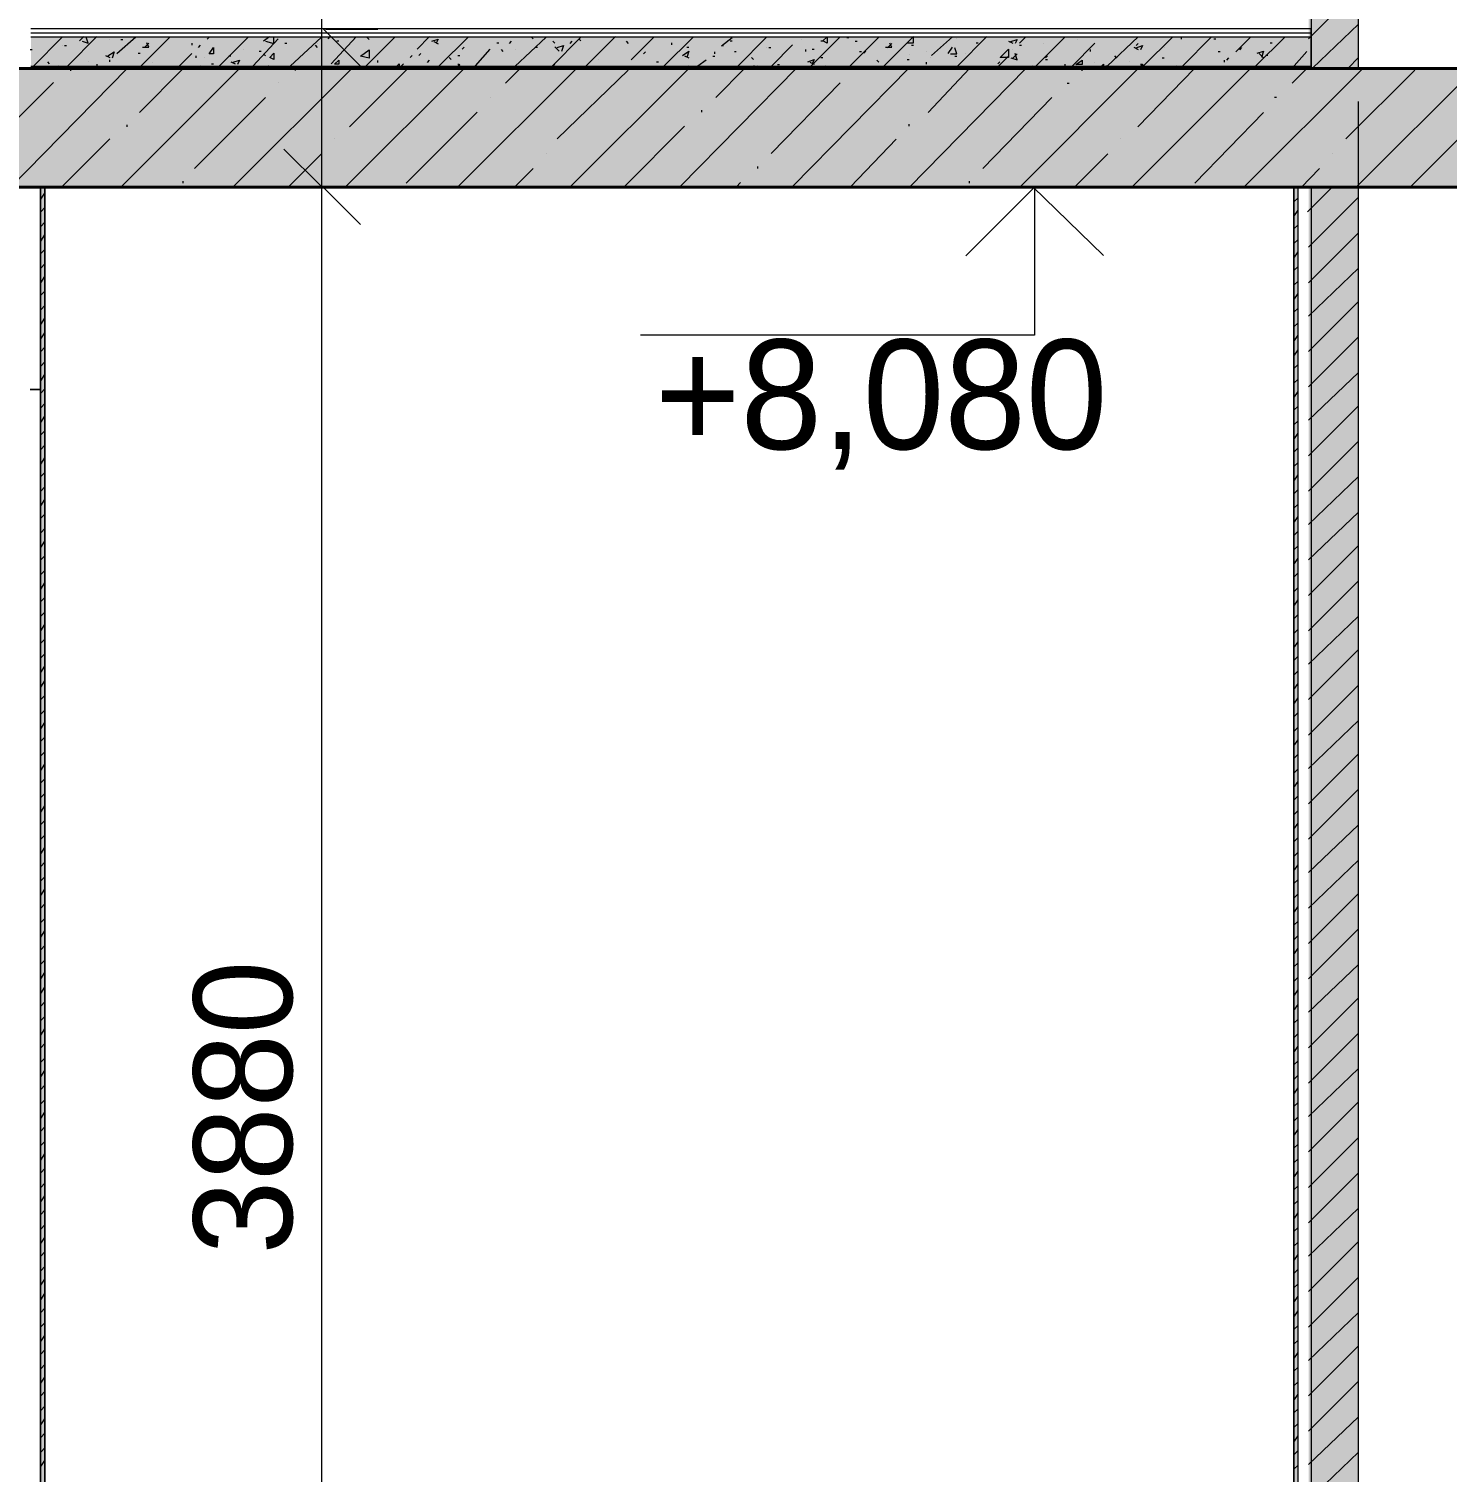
# Model space of a CAD drawing. Header units: millimetres. Extents: x -136833 to 49383, y -8033 to 344618.
# Drawn here: x -40797 to -37917, y 54124 to 57055 of the extents above; entities that cross this region are included whole.
import ezdxf

# ---------------------------------------------------------------- set-up
doc = ezdxf.new("R2010")
doc.units = ezdxf.units.MM
doc.layers.add('PDF _Геометрия', color=7, linetype='Continuous', true_color=0x1d1d1d)
doc.layers.add('PDF _Сплошная заливка', color=7, linetype='Continuous', true_color=0xffffff)
doc.layers.add('PDF _Текст', color=7, linetype='Continuous')

msp = doc.modelspace()

# ---------------------------------------------------------------- hatches: boundary and pattern name
at = {"layer": 'PDF _Сплошная заливка', "transparency": 33554559}
h = msp.add_hatch(color=256, dxfattribs=at)
h.paths.add_polyline_path([(-93497.20220924454, 56734.72517748085), (-93497.20220924454, 56975.80451280899), (-103546.2286097334, 56975.80451280899), (-103546.2286097334, 56734.72517748085)])
h.paths.add_polyline_path([(-9652.78780386399, 56734.72517748085), (-9652.78780386399, 56975.80451280899), (-22999.65702283529, 56975.80451280899), (-22999.65702283529, 56734.72517748085)])
h.paths.add_polyline_path([(-23351.00181990939, 56734.72517748085), (-23351.00181990939, 56975.80451280899), (-26352.24833949412, 56975.80451280899), (-26352.24833949412, 56734.72517748085)])
h.paths.add_polyline_path([(-26398.81210778105, 56734.72517748085), (-26398.81210778105, 56975.80451280899), (-44097.27712665802, 56975.80451280899), (-44097.27712665802, 56734.72517748085)])
h.paths.add_polyline_path([(-45350.26580056082, 56734.72517748085), (-45350.26580056082, 56975.80451280899), (-50899.8203663938, 56975.80451280899), (-50899.8203663938, 56734.72517748085)])

# ---------------------------------------------------------------- linework, layer by layer
at = {"layer": 'PDF _Геометрия', "color": 7, "lineweight": 9}
for points in [[(-40202.82272599731, 61293.74813875536), (-40202.82272599731, 60933.93901848785), (-40202.82272599731, 57056.43696402227), (-40202.82272599731, 56734.74370168302), (-40202.82272599731, 52857.24164721744), (-40202.82272599731, 52535.49126965579), (-40325.4977790884, 52535.49126965579)], [(-38193.56791830498, 60932.80058282144), (-38193.56791830498, 56974.61943524176), (-40792.75856979263, 56974.61943524176)], [(-38198.58485882911, 56975.59811854003), (-38097.05349522806, 56975.59811854003), (-38097.05349522806, 60933.59891645298), (-38198.58485882911, 60933.59891645298)], [(-40202.82272599731, 57479.75254000889), (-40202.82272599731, 57039.49085471511), (-40202.82272599731, 56895.59032999974)], [(-38193.56791830498, 56974.61943524176), (-38193.56791830498, 56978.8162005533), (-38193.56791830498, 57038.09752598448), (-38193.56791830498, 57046.54941156337), (-38193.56791830498, 57055.00272526775), (-40792.75856979263, 57055.00272526775)], [(-38193.56791830498, 57046.54941156337), (-40792.75856979263, 57046.54941156337)], [(-38193.56791830498, 57038.09752598448), (-40792.75856979263, 57038.09752598448)], [(-40194.4472872585, 57054.72691833223), (-40088.76022599731, 57054.72691833223)], [(-38421.69291830498, 57054.92260200164), (-38751.98879356525, 57054.92260200164)], [(-38325.17849522807, 57055.1315090594), (-38422.39048597612, 57055.1315090594)], [(-38097.05349522806, 57009.49983438889), (-38097.05349522806, 57060.26409536577)], [(-38193.56791830498, 56978.8162005533), (-40792.75856979263, 56978.8162005533)], [(-38097.05349522806, 56408.37753735107), (-38097.05349522806, 56907.91149196676)], [(-38193.56791830498, 56733.29451778366), (-38193.56791830498, 52775.05644337363), (-40792.75856979263, 52775.05644337363)], [(-40777.10591135691, 52856.9506662601), (-40773.13522599732, 52856.9506662601), (-40773.13522599732, 56734.4927905751), (-40777.10591135691, 56734.4927905751)], [(-40773.13522599732, 56733.58456778698), (-40773.13522599732, 52855.872159851)], [(-40764.36118753577, 52856.84600328846), (-40764.36118753577, 56734.41557387019), (-40764.36118753577, 52856.84600328846), (-40772.86823685149, 52856.84600328846)], [(-40764.36118753577, 56734.41557387019), (-40772.86823685149, 56734.41557387019)], [(-38228.66407215114, 56733.55752171383), (-40760.46535297348, 56733.55752171383)], [(-40202.82272599731, 56734.74370168302), (-40325.4977790884, 56734.74370168302)], [(-40194.4472872585, 56732.98083849702), (-40088.76022599731, 56732.98083849702)], [(-38755.10637984343, 56733.87672122499), (-38755.10637984343, 56433.30841000902), (-39555.34298344927, 56433.30841000902)], [(-38605.94772599729, 56734.52471977152), (-38906.58261655763, 56734.52471977152)], [(-38518.2073413819, 56733.91330568131), (-38755.22022463963, 56733.91330568131)], [(-38755.10637984343, 56733.87672122499), (-38755.10637984343, 56733.87672122499)], [(-38228.63123679247, 52855.74869792977), (-38219.89003368959, 52855.74869792977), (-38219.89003368959, 56733.46248919894), (-38228.63123679247, 56733.46248919894)], [(-38223.97039816066, 52856.79724020677), (-38219.89003368959, 52856.79724020677), (-38219.89003368959, 56734.33603841729), (-38223.97039816066, 56734.33603841729)], [(-38198.58485882911, 52776.31930365739), (-38097.05349522806, 52776.31930365739), (-38097.05349522806, 56734.32010157034), (-38198.58485882911, 56734.32010157034)], [(-38097.05349522806, 56255.96653138983), (-38097.05349522806, 56306.78919492894)], [(-38097.05349522806, 55654.84422851702), (-38097.05349522806, 56154.37961270884)], [(-38097.05349522806, 55502.49305469415), (-38097.05349522806, 55557.51675241596)], [(-38097.05349522806, 54901.37075182133), (-38097.05349522806, 55405.10574061971)], [(-38097.05349522806, 54748.95974586009), (-38097.05349522806, 54803.98344358189)], [(-38097.05349522806, 54152.0968855672), (-38097.05349522806, 54651.63226975904)]]:
    msp.add_lwpolyline(points, dxfattribs=at)
at = {"layer": 'PDF _Геометрия', "lineweight": 9}
for points in [[(-38198.58485882911, 57034.88125300675), (-38097.05349522806, 57136.46959542889)], [(-40788.27185326266, 56978.81381682415), (-40729.2650336896, 57038.10181601613)], [(-40718.12433253018, 56980.05962865325), (-40659.07272599731, 57039.33579318962)], [(-40693.90915753931, 57031.00917822841), (-40685.39484138193, 57039.52349438579)], [(-40689.11075781001, 57030.11253179627), (-40676.62080292038, 57025.85497000416), (-40680.59563422577, 57038.57083679921)], [(-40618.18137821306, 57004.8665264306), (-40580.10637984346, 57038.73501911746)], [(-40569.06085097366, 56979.849325759), (-40509.91407215115, 57039.10856454108)], [(-40434.93311061924, 57034.29000838116), (-40430.94772599731, 57038.55887414922)], [(-40411.22892932559, 56978.67562779938), (-40351.98137984346, 57037.97880522096)], [(-40320.65088432803, 57030.92925216178), (-40308.11118753576, 57039.36418654652)], [(-40316.43683495199, 57029.98796250472), (-40299.33714907424, 57025.77009698716), (-40299.33714907424, 57038.48075519162)], [(-40266.15505731663, 56979.35132709153), (-40202.82272599731, 57038.63554142169)], [(-40189.27058701274, 57035.16109837756), (-40185.27464907423, 57039.38414782959)], [(-40183.45274298752, 56983.96698092706), (-40132.63041830501, 57039.01195276602)], [(-40113.10196621256, 56979.1564037313), (-40053.66407215115, 57038.42128858883)], [(-40110.30763299635, 57037.91688798293), (-40106.30830292037, 57033.69025931101)], [(-40097.53426445884, 57037.8954725354), (-40097.53426445884, 57037.8954725354)], [(-40008.63880425779, 57014.25097459828), (-39983.47176445885, 57039.64560716836)], [(-39964.03848465602, 56979.80231788335), (-39904.50541830501, 57039.10479386091)], [(-39810.21574422499, 56978.70076663503), (-39746.57272599731, 57037.9874388199)], [(-39776.9084938161, 57038.98785340794), (-39772.89484138192, 57034.80346762411)], [(-39735.48186839126, 56979.05958111877), (-39676.38041830499, 57038.33474111494)], [(-39665.33391450766, 56980.30264350442), (-39606.18811061268, 57039.56480605126)], [(-39573.77235838868, 56992.42723138032), (-39527.22176445884, 57038.97922764265)], [(-39507.50101826954, 56979.17411818876), (-39448.25541830499, 57038.42112166785)], [(-39390.5909225473, 57020.90494017353), (-39369.28907215115, 57037.88767078044)], [(-39358.43661626684, 56978.95243500489), (-39299.09676445884, 57038.23602235035), (-39303.13076971784, 57038.23602235035)], [(-39299.09676445884, 57038.23602235035), (-39299.09676445884, 57038.23602235035)], [(-39209.37221426416, 56979.63370351082), (-39149.93811061267, 57038.89592971304)], [(-39136.43120012771, 57037.88798869183), (-39132.3900336896, 57037.88798869183)], [(-39130.45576614511, 56979.03672980361), (-39070.97176445882, 57038.29089943664)], [(-39060.30781226148, 56980.24109967278), (-39000.77945676653, 57039.53945752149), (-39013.4956188801, 57026.82470562089), (-39000.77945676653, 57026.82470562089), (-39000.77945676653, 57039.53945752149)], [(-38964.03814623303, 57000.86485320512), (-38921.81311061267, 57038.98318039435)], [(-38910.66679663194, 56980.07708217295), (-38851.62080292037, 57039.35343768838)], [(-38785.4014114865, 57026.04442601933), (-38772.65445676653, 57038.789972905)], [(-38752.83293526036, 56978.93322928064), (-38693.68811061268, 57038.1927231138)], [(-38607.83404656735, 56979.60252602611), (-38544.52945676653, 57038.83927395959)], [(-38533.61923891093, 56979.98510652499), (-38474.33714907423, 57039.20760737667)], [(-38456.78907215114, 57033.99852468004), (-38456.78907215114, 57038.24185100923)], [(-38454.70230822513, 56979.37901745739), (-38395.37080292037, 57038.65230338137)], [(-38346.09207332693, 57008.48887294478), (-38316.40445676653, 57038.12105672888)], [(-38305.63699470751, 56980.06581202714), (-38246.21214907423, 57039.31571309422)], [(-38190.41357073537, 56975.59811854003), (-38097.05349522806, 57064.5235321107)], [(-40794.65323447164, 57013.14430209065), (-40790.68330292038, 57013.14430209065)], [(-40729.2650336896, 57021.9885274695), (-40729.2650336896, 57021.9885274695)], [(-40724.46394201265, 57021.09112327749), (-40720.49099522809, 57021.09112327749)], [(-40636.47363302686, 57000.08882991868), (-40623.97657215115, 57008.55194147661), (-40627.95366488151, 56995.82884584601)], [(-40632.7506106127, 57034.04012322641), (-40632.7506106127, 57034.04012322641)], [(-40610.40634176675, 57033.80004361409), (-40606.42849522809, 57033.80004361409)], [(-40566.29079998267, 57018.26728930719), (-40553.78426445885, 57018.26728930719), (-40557.76437242249, 57026.73681717411)], [(-40562.31069201902, 57017.35691695231), (-40553.78426445885, 57025.82644481923)], [(-40466.04387984346, 57026.06651273356), (-40466.04387984346, 57021.85621539475)], [(-40452.48043373402, 57017.51503470685), (-40448.49580292038, 57021.72612869606)], [(-40360.75541830499, 57012.60545883906), (-40360.75541830499, 57012.60545883906)], [(-40341.29919831894, 56980.02255278458), (-40290.5631106127, 57035.03118386211)], [(-40329.64917193074, 57009.90789583447), (-40325.65926445885, 57009.90789583447)], [(-40277.00720258648, 57026.42037204409), (-40273.01503368962, 57026.42037204409)], [(-40215.59157168487, 57021.77351247145), (-40211.59676445885, 57017.5516637019)], [(-40211.59676445885, 57025.99536694626), (-40211.59676445885, 57025.99536694626)], [(-40171.72326389798, 57030.77253857206), (-40167.72657215115, 57030.77253857206)], [(-39978.50957323765, 57030.17342543884), (-39965.92368753576, 57034.40642731391), (-39969.92904807837, 57025.94042356376)], [(-39974.50421269504, 57029.31453775179), (-39965.92368753576, 57025.08153015636)], [(-39917.28707873411, 57013.76364627688), (-39913.27945676653, 57017.99903810314)], [(-39890.41575223436, 56980.39633952225), (-39860.63522599729, 57014.24127983213)], [(-39847.09778627512, 57026.81418821598), (-39843.08714907423, 57026.81418821598)], [(-39838.32412471774, 57013.16741828327), (-39834.31311061268, 57008.9857773298)], [(-39820.77680160299, 57025.74568809123), (-39816.76503368962, 57029.98546149466)], [(-39807.99099522807, 57013.01228104806), (-39807.99099522807, 57013.01228104806)], [(-39768.13483225873, 57017.76846049724), (-39764.12080292038, 57017.76846049724)], [(-39733.04018602923, 57030.22979054392), (-39729.02464907423, 57025.98603388851)], [(-39728.85374372381, 57018.349357101), (-39720.25061061268, 57009.86104140436)], [(-39724.09680345247, 57017.4236022456), (-39711.47657215114, 57021.66815555141), (-39715.49286291447, 57008.93309605966)], [(-39697.94553979972, 57025.72444789138), (-39693.92849522807, 57029.96980358462)], [(-39680.39821668497, 57034.94874919776), (-39676.38041830499, 57030.70260259117)], [(-39583.88793955385, 57030.02330978338), (-39579.86599522807, 57025.77278159962)], [(-39548.79329332434, 57004.38790564531), (-39544.7698413819, 57008.64002712986)], [(-39492.12561061268, 57026.91002793219), (-39492.12561061268, 57022.65551649644)], [(-39469.6840336673, 57001.26279760194), (-39457.02945676654, 57009.71743960476), (-39461.05667775059, 56997.0066928654)], [(-39461.05667775059, 57018.17208160759), (-39457.02945676654, 57018.17208160759)], [(-39404.38522599729, 57004.25713984734), (-39404.38522599729, 57008.45803473867)], [(-39390.8673852916, 57021.06859421715), (-39386.83714907421, 57021.06859421715)], [(-39373.32006217683, 57031.09486293118), (-39369.28907215115, 57031.09486293118)], [(-39364.54640061947, 57009.04926566385), (-39360.5150336896, 57009.04926566385)], [(-39299.09676445884, 57017.89860265378), (-39299.09676445884, 57017.89860265378)], [(-39294.35710816046, 57016.98329912833), (-39290.32272599729, 57016.98329912833)], [(-39288.53218253181, 56980.30480059317), (-39246.4525336896, 57022.61525382809)], [(-39228.90445676653, 57034.33969698073), (-39228.90445676653, 57034.33969698073)], [(-39220.13041830499, 57013.13109448534), (-39220.13041830499, 57008.86423496847)], [(-39206.62049258671, 57013.84282700939), (-39202.58234138192, 57013.84282700939)], [(-39189.07316947196, 57030.64981026755), (-39185.03426445884, 57030.64981026755)], [(-39118.88387701297, 57030.18250675112), (-39114.84195676654, 57030.18250675112)], [(-39110.1102154556, 57008.95350105071), (-39106.06791830499, 57008.95350105071)], [(-39101.3365538982, 57005.50272108234), (-39097.29387984345, 57009.71736301278)], [(-39057.35988953272, 57017.8364166535), (-39044.64964907421, 57017.8364166535), (-39048.69458455394, 57026.27042153489)], [(-39053.31495405298, 57016.97045228887), (-39044.64964907421, 57025.40445717028)], [(-39004.82627676708, 57021.73795757695), (-39000.77945676653, 57021.73795757695)], [(-38974.45734138192, 57009.71323198771), (-38974.45734138192, 57009.71323198771)], [(-38930.48971956737, 57005.08735387495), (-38921.81311061267, 57017.81276357261)], [(-38925.76707757487, 57004.18144077332), (-38913.03907215114, 57004.18144077332), (-38917.08966119333, 57016.90804045559)], [(-38913.03907215114, 57034.66821269271), (-38913.03907215114, 57034.66821269271)], [(-38873.22135340645, 57026.74428549784), (-38869.16887984345, 57026.74428549784)], [(-38807.66448508177, 57030.479809429), (-38798.97657215115, 57026.25180184966)], [(-38802.94711974755, 57029.58110623684), (-38790.2025336896, 57033.80950675369), (-38794.25839939008, 57025.35129814729)], [(-38798.97657215115, 57013.56779069552), (-38798.97657215115, 57013.56779069552)], [(-38785.48473783271, 57021.90377716739), (-38781.42849522807, 57021.90377716739)], [(-38737.55830292037, 57025.80960921199), (-38737.55830292037, 57025.80960921199)], [(-38678.68719626628, 56979.35714424618), (-38632.26984138192, 57025.94873827646)], [(-38667.36599522807, 57033.82442582563), (-38667.36599522807, 57033.82442582563)], [(-38641.04387984346, 57009.03337857807), (-38641.04387984346, 57013.26845323092)], [(-38553.24078507588, 57017.70041114455), (-38544.52945676653, 57013.4610083775)], [(-38548.59587578356, 57021.06782737051), (-38544.52945676653, 57025.30722433)], [(-38548.53434996237, 57016.80620349033), (-38535.75541830498, 57021.04599919489), (-38539.82221422618, 57012.56641359385)], [(-38491.88522599729, 57018.15121511396), (-38491.88522599729, 57018.15121511396)], [(-38390.66996775081, 57035.20493986693), (-38386.59676445884, 57035.20493986693)], [(-38381.89630619342, 57008.89378583527), (-38377.82272599729, 57008.89378583527)], [(-38338.02799840656, 57012.82745236819), (-38333.95253368959, 57017.07628563543)], [(-38302.89443430773, 57005.76775887016), (-38290.0823413819, 57010.01855682493), (-38294.15969061968, 56997.26616878379)], [(-38276.61236750492, 57026.82343065998), (-38272.53426445884, 57026.82343065998)], [(-38227.98983506704, 56979.76133532722), (-38202.34195676651, 57009.37080010004)], [(-40759.55858824214, 56988.32812809141), (-40755.58714907423, 56984.13097548411)], [(-40729.2650336896, 56975.46594113868), (-40737.77531271274, 56979.66429439509)], [(-40733.23760357001, 56975.46594113868), (-40729.2650336896, 56979.66429439509)], [(-40676.62080292038, 56988.61516694432), (-40676.62080292038, 56988.61516694432)], [(-40659.07272599731, 56983.40866003138), (-40659.07272599731, 56979.15029081241)], [(-40641.26977133119, 57001.04223895644), (-40632.7506106127, 56996.78265859719)], [(-40632.7506106127, 56988.32034907789), (-40632.7506106127, 56992.57992943714)], [(-40588.88041830499, 56975.30590236494), (-40592.859018652, 56979.56750129132)], [(-40575.31169553725, 57005.67572868912), (-40571.33234138192, 57005.67572868912)], [(-40548.99071086512, 56979.22834773486), (-40545.01022599731, 56979.22834773486)], [(-40545.01022599731, 56987.69867764041), (-40545.01022599731, 56987.69867764041)], [(-40491.64738532953, 56979.52541632517), (-40466.04387984346, 57004.90111319877)], [(-40457.26984138193, 56996.38442791104), (-40457.26984138193, 57000.65208253882)], [(-40452.48043373402, 56976.02928569137), (-40448.49580292038, 56980.24037968057)], [(-40448.49580292038, 56975.17622602534), (-40452.48043373402, 56979.38732570528)], [(-40439.72176445885, 56997.16030128631), (-40439.72176445885, 56997.16030128631)], [(-40426.15944906187, 56984.33231402025), (-40422.17368753576, 56984.33231402025)], [(-40391.06480283236, 57000.12347969574), (-40387.0775336896, 57000.12347969574)], [(-40386.8460713253, 56988.24157901666), (-40378.30349522809, 56983.97029096806)], [(-40382.0608632417, 56987.29425486286), (-40369.52945676654, 56991.50893377884), (-40373.51747971763, 56983.07957594687)], [(-40320.87551037337, 57004.74565986132), (-40316.88522599731, 57000.47154581873)], [(-40312.101848816, 56975.8739650077), (-40308.11118753576, 56980.14848276371)], [(-40308.11118753576, 56975.8739650077), (-40312.101848816, 56980.14848276371)], [(-40167.72657215115, 56975.74832275567), (-40171.72326389798, 56979.97216315119)], [(-40162.94960234061, 56974.8044411685), (-40158.95253368962, 56979.02868559775)], [(-40088.76022599731, 56987.03091076751), (-40088.76022599731, 56991.25833608981)], [(-40048.89200209476, 56979.98823956995), (-40044.89003368962, 56984.21766223375), (-40044.89003368962, 56979.98823956995)], [(-40040.11834053736, 56979.90650658753), (-40036.11599522807, 56984.13632186102)], [(-40036.11599522807, 56984.13632186102), (-40036.11599522807, 56984.13632186102)], [(-40018.56791830498, 56974.65498929276), (-40027.14359890315, 56978.88560121665)], [(-40022.57101742261, 56996.72369148102), (-40018.56791830498, 57000.95430340491)], [(-40022.57101742261, 56974.65498929276), (-40018.56791830498, 56978.88560121665)], [(-40005.02369430786, 57000.79569167578), (-40001.01984138192, 57005.02710596826)], [(-39987.47637119312, 56987.14167522541), (-39983.47176445885, 56991.37388045009)], [(-39943.60806340622, 56996.99231729238), (-39939.60157215114, 56992.75811471976)], [(-39926.06074029148, 57001.13258212296), (-39922.05349522807, 57001.13258212296)], [(-39922.05349522807, 56979.95760889461), (-39926.06074029148, 56984.19260239568)], [(-39926.06074029148, 56979.0983171012), (-39922.05349522807, 56983.33331060226)], [(-39886.77190234816, 56975.39422240991), (-39878.18330292038, 56979.63120753696)], [(-39741.81384758661, 56975.24637098445), (-39737.79868753577, 56979.48972931465)], [(-39733.04018602923, 56979.41950584782), (-39729.02464907423, 56983.66326250323)], [(-39698.5954224343, 56733.69962349198), (-39457.02945676654, 56974.97772880224), (-39461.05667775059, 56979.23383353877)], [(-39641.28426445884, 56992.39338772154), (-39641.28426445884, 56992.39338772154)], [(-39601.4352626686, 56975.12681897606), (-39597.41407215115, 56979.37655050943)], [(-39597.41407215115, 56975.12681897606), (-39601.4352626686, 56979.37655050943)], [(-39588.64003368962, 56980.17254807798), (-39588.64003368962, 56980.17254807798)], [(-39522.47230865223, 56988.11279948606), (-39518.44772599729, 56988.11279948606)], [(-39465.65681268323, 57000.39922228095), (-39457.02945676654, 56996.14311754442)], [(-39461.05667775059, 56975.83990073998), (-39457.02945676654, 56980.09601122809)], [(-39438.62135149965, 56979.80181020241), (-39421.93330292038, 56992.51731529338)], [(-39408.41470840633, 56999.99864515962), (-39404.38522599729, 56999.99864515962)], [(-39329.45175438996, 56996.91367689907), (-39325.41887984345, 56992.70924557017)], [(-39316.6448413819, 56975.72111684806), (-39325.28511612825, 56979.92593535429)], [(-39320.67809283258, 56975.72111684806), (-39316.6448413819, 56979.92593535429)], [(-39276.80978504573, 56982.99728113585), (-39272.77464907423, 56982.99728113585)], [(-39215.27126388214, 56988.46779062603), (-39202.58234138192, 56992.67772308004), (-39206.62049258671, 56984.20013445877)], [(-39211.23311267734, 56987.60187148808), (-39202.58234138192, 56983.33421532081)], [(-39189.07316947196, 56996.78946425118), (-39185.03426445884, 56996.78946425118)], [(-39176.26022599731, 56975.57052930815), (-39180.29950791459, 56979.78163480588)], [(-39176.14018853859, 56974.65472405035), (-39167.48618753576, 56978.86622825437)], [(-39075.01556922607, 56991.74200810682), (-39070.97176445882, 56987.5261815902)], [(-39035.8756106127, 56975.4468560903), (-39039.92092299658, 56979.66424857953)], [(-39013.59993832445, 56993.05541920089), (-39009.55349522806, 56993.05541920089)], [(-39009.55349522806, 57004.03640687409), (-39009.55349522806, 57004.03640687409)], [(-38974.45734138192, 56983.46646629059), (-38974.45734138192, 56987.68660933861)], [(-38965.68330292037, 56996.95489330431), (-38965.68330292037, 56996.95489330431)], [(-38917.08966119333, 56999.95854716652), (-38913.03907215114, 56999.95854716652)], [(-38895.49099522806, 57004.9170298579), (-38895.49099522806, 57004.9170298579)], [(-38829.35304561956, 56984.1358061322), (-38825.29868753576, 56988.36263489901)], [(-38829.17993351238, 56978.9096284306), (-38807.75061061268, 57000.04768426556)], [(-38825.29868753576, 56996.816280852), (-38825.29868753576, 56996.816280852)], [(-38802.94711974755, 56996.56283934477), (-38790.2025336896, 56992.33444462039), (-38794.25839939008, 57005.02104795116)], [(-38798.89125404709, 56995.69453497208), (-38790.2025336896, 57004.1513302133)], [(-38755.10637984343, 56975.9766717434), (-38759.16375316057, 56980.20664401028)], [(-38750.39009160319, 56975.07271701631), (-38746.33234138192, 56979.3030822207)], [(-38732.84276848845, 56996.10359362751), (-38728.78426445882, 57000.33473891066)], [(-38732.84276848845, 56992.74131754657), (-38728.78426445882, 56992.74131754657)], [(-38693.68811061268, 56983.16595211007), (-38693.68811061268, 56978.93322928064)], [(-38632.26984138192, 56987.82808522799), (-38632.26984138192, 56987.82808522799)], [(-38618.78516824257, 56979.24147690995), (-38614.72176445882, 56983.47773617694), (-38614.72176445882, 56979.24147690995)], [(-38605.94772599729, 56974.91842535403), (-38614.65340231867, 56979.15507175474)], [(-38610.01150668517, 56980.02507641982), (-38605.94772599729, 56980.02507641982)], [(-38610.01150668517, 56974.91842535403), (-38605.94772599729, 56979.15507175474)], [(-38592.46418357044, 57000.22848362975), (-38588.39964907421, 56995.99104555022)], [(-38562.0775336896, 56988.19018883499), (-38562.0775336896, 56988.19018883499)], [(-38539.82221422618, 56979.51871557046), (-38535.75541830498, 56983.75851127503), (-38535.75541830498, 56979.51871557046)], [(-38539.82221422618, 56983.75851127503), (-38535.75541830498, 56983.75851127503)], [(-38495.9539064393, 56996.18629096772), (-38491.88522599729, 56996.18629096772)], [(-38474.2817057637, 56975.66095737668), (-38465.56311061268, 56979.90389076891)], [(-38465.56311061268, 56974.78824343925), (-38469.63292176719, 56979.03118264388)], [(-38443.31193709504, 56978.84736465034), (-38439.24099522806, 56978.84736465034)], [(-38377.82272599729, 56979.28077564036), (-38377.82272599729, 56979.28077564036)], [(-38369.04868753575, 56987.69752771976), (-38369.04868753575, 56991.88654787482)], [(-38364.34898307867, 56991.86851515929), (-38360.2746490742, 56996.05791704477)], [(-38329.25433684918, 56975.49907705822), (-38325.17849522807, 56979.74829744195)], [(-38325.17849522807, 56974.68475860136), (-38329.25433684918, 56978.8757165028)], [(-38298.81708506995, 57004.89343431964), (-38290.0823413819, 56996.45012826631)], [(-38285.38602906228, 57001.44302915611), (-38281.30830292036, 57001.44302915611)], [(-38118.05723073035, 56975.59811854003), (-38097.05349522806, 56996.7785029752)], [(-40834.57801851755, 56733.20329805785), (-40597.65445676654, 56974.50041421719)], [(-40711.71695676654, 56970.19898206536), (-40711.71695676654, 56974.45492900378)], [(-40611.02465802217, 56733.27042657951), (-40369.52945676654, 56974.59319957327)], [(-40588.63038512306, 56974.34992265717), (-40580.10637984346, 56978.61192529698)], [(-40572.33175706722, 56885.63363486329), (-40483.59195676654, 56974.54564588889)], [(-40382.9187641444, 56733.40177455), (-40141.40445676654, 56974.68886901606)], [(-40255.46695676653, 56970.42022456425), (-40255.46695676653, 56974.6400817078)], [(-40154.81564099815, 56733.48010878912), (-39913.27945676653, 56974.7857300551)], [(-40145.67632126408, 56856.23192247938), (-40027.34195676653, 56974.73655537521)], [(-39926.70412981516, 56733.56076105762), (-39685.15445676653, 56974.88211303825)], [(-39878.18330292038, 56974.53452078438), (-39882.1924325046, 56978.77150591143)], [(-39829.01707729662, 56945.20674704872), (-39799.21695676653, 56974.83478406668)], [(-39737.79868753577, 56974.38538194425), (-39741.81384758661, 56978.62874027446)], [(-39724.03901845284, 56831.91161293221), (-39579.86599522807, 56971.60693140368)], [(-39474.61888061379, 56734.72002517169), (-39237.67849522806, 56975.98559378321)], [(-39402.27908744411, 56915.76831029705), (-39342.96695676654, 56975.0242027965)], [(-39246.49344331678, 56734.79121096752), (-39009.55349522806, 56976.1232744208)], [(-39123.61599522806, 56971.81283720847), (-39123.61599522806, 56976.02630032801)], [(-39031.14726143921, 56974.47856315318), (-39027.10157215115, 56978.7541858244)], [(-39009.61319547219, 56733.12185780804), (-38772.65445676653, 56974.42293107002)], [(-38971.19845719973, 56885.44671150339), (-38886.71695676653, 56974.38539010142), (-38890.76867652121, 56978.60946251913)], [(-38890.76867652121, 56974.38539010142), (-38886.71695676653, 56978.60946251913)], [(-38785.54287332506, 56733.18848663689), (-38544.52945676653, 56974.4911425255)], [(-38658.59195676653, 56970.22396121026), (-38658.59195676653, 56974.45825578972)], [(-38557.99868237413, 56733.30562168298), (-38316.40445676653, 56974.6084846545)], [(-38545.01472374437, 56856.02154597042), (-38430.46695676653, 56974.58101513926)], [(-38329.87321882014, 56733.41359998642), (-38088.27945676653, 56974.71244536771)], [(-38232.06525885769, 56945.02343262632), (-38202.34195676651, 56974.63289739915)], [(-38122.61713725538, 56831.72485067334), (-37982.99099522806, 56971.40661440571)], [(-38101.73925213178, 56733.51072880481), (-37860.15445676651, 56974.80418790993)], [(-40890.89537513998, 56801.99355268035), (-40746.8131106127, 56945.96087082716)], [(-40290.5631106127, 56946.16092275605), (-40290.5631106127, 56946.16092275605)], [(-39289.58317166152, 56801.79065953371), (-39149.93811061267, 56945.76212630106)], [(-38688.97446070156, 56945.03564129552), (-38684.91407215114, 56945.03564129552)], [(-40461.06422843106, 56771.89131134856), (-40316.88522599731, 56915.8435292912)], [(-39860.63522599729, 56916.0270520475), (-39860.63522599729, 56916.0270520475)], [(-38859.71051446204, 56771.67923417094), (-38720.01022599731, 56915.61248106849)], [(-38267.83870594755, 56916.66474334295), (-38263.76022599729, 56916.66474334295)], [(-40030.65748897994, 56741.7675907023), (-39886.95734138192, 56885.69976898979)], [(-39430.70734138193, 56885.91051379091), (-39430.70734138193, 56890.11022986972)], [(-39009.55349522806, 56857.59545235497), (-39009.55349522806, 56861.81402943414)], [(-38429.83824039086, 56741.57019680861), (-38290.0823413819, 56885.51860391615)], [(-40597.65445676654, 56855.98175774878), (-40597.65445676654, 56860.18608589122)], [(-39588.29936233269, 56734.64473244976), (-39465.80349522806, 56857.3722683896)], [(-37991.75749770564, 56734.41086092288), (-37868.92849522806, 56857.18131490928)], [(-40729.86682214236, 56734.3359355608), (-40632.7506106127, 56831.68093767072)], [(-40176.50061061268, 56831.89416646725), (-40176.50061061268, 56831.89416646725)], [(-39128.88962479966, 56734.12439708709), (-39035.8756106127, 56831.47429262951)], [(-38579.62561061268, 56831.67218823025), (-38579.62561061268, 56831.67218823025)], [(-40270.72417240334, 56733.829880948), (-40202.82272599731, 56801.55858946764)], [(-39746.57272599731, 56801.75486229651), (-39746.57272599731, 56801.75486229651)], [(-39316.6448413819, 56771.63681354722), (-39316.6448413819, 56775.89929148692)], [(-38673.85313304195, 56733.65472091024), (-38605.94772599729, 56801.38442419162)], [(-38149.69772599729, 56801.5841785837), (-38149.69772599729, 56801.5841785837)], [(-40483.59195676654, 56741.71199581085), (-40483.59195676654, 56745.92149649926)], [(-39810.72506971481, 56733.34696662734), (-39772.89484138192, 56771.46688276588)], [(-38886.71695676653, 56741.53430945827), (-38886.71695676653, 56745.75838187599)], [(-38213.91588240952, 56733.16563251566), (-38176.0198413819, 56771.29510732584)], [(-39360.37804026701, 56734.68261156821), (-39351.74099522807, 56743.14674872348)], [(-38200.43530579607, 56683.89936123809), (-38149.69772599729, 56734.69389415163)], [(-38198.58485882911, 56611.55137471304), (-38097.05349522806, 56713.13971713517)], [(-38198.58485882911, 56539.606735136), (-38097.05349522806, 56641.19365381698)], [(-38198.58485882911, 56471.8617060005), (-38097.05349522806, 56569.24759049879)], [(-38198.58485882911, 56399.9156426823), (-38097.05349522806, 56501.50398510443)], [(-38198.58485882911, 56327.97100310526), (-38097.05349522806, 56429.55792178625)], [(-38198.58485882911, 56260.22596813476), (-38097.05349522806, 56357.55345007081)], [(-38198.58485882911, 56188.22292016048), (-38097.05349522806, 56289.8682472387)], [(-38198.58485882911, 56116.27685684228), (-38097.05349522806, 56217.86377552326)], [(-38198.58485882911, 56048.53182770679), (-38097.05349522806, 56145.91913594622)], [(-38198.58485882911, 55976.58718812974), (-38097.05349522806, 56073.97307262803)], [(-38198.58485882911, 55904.64112481155), (-38097.05349522806, 56006.22804349253)], [(-38198.58485882911, 55832.63665309611), (-38097.05349522806, 55934.28340391549)], [(-38198.58485882911, 55764.951450264), (-38097.05349522806, 55862.27893220006)], [(-38198.58485882911, 55692.94697854856), (-38097.05349522806, 55794.59230562679)], [(-38198.58485882911, 55621.00091523038), (-38097.05349522806, 55722.58926348751)], [(-38198.58485882911, 55553.25730983603), (-38097.05349522806, 55650.64319433432)], [(-38198.58485882911, 55481.31124651783), (-38097.05349522806, 55582.89958893997)], [(-38198.58485882911, 55409.36518319965), (-38097.05349522806, 55510.95352562176)], [(-38198.58485882911, 55341.62157780529), (-38097.05349522806, 55439.00746230358)], [(-38198.58485882911, 55269.6755086521), (-38097.05349522806, 55367.00441432929)], [(-38198.58485882911, 55197.67246651281), (-38097.05349522806, 55299.25938519379)], [(-38198.58485882911, 55125.72640319462), (-38097.05349522806, 55227.3133218756)], [(-38198.58485882911, 55057.98136822411), (-38097.05349522806, 55155.36868229857)], [(-38198.58485882911, 54986.03672864707), (-38097.05349522806, 55087.62364732806)], [(-38198.58485882911, 54914.09066532888), (-38097.05349522806, 55015.67758400986)], [(-38198.58485882911, 54846.34563619338), (-38097.05349522806, 54943.67453603559)], [(-38198.58485882911, 54774.40099661634), (-38097.05349522806, 54875.98791529733)], [(-38198.58485882911, 54702.39652490091), (-38097.05349522806, 54803.98344358189)], [(-38198.58485882911, 54630.45046158272), (-38097.05349522806, 54732.03880400485)], [(-38198.58485882911, 54562.70685035336), (-38097.05349522806, 54660.09274068665)], [(-38198.58485882911, 54490.76078703517), (-38097.05349522806, 54592.34912945731)], [(-38198.58485882911, 54418.81614745813), (-38097.05349522806, 54520.40306613911)], [(-38198.58485882911, 54351.07111832263), (-38097.05349522806, 54448.39859442368)], [(-38198.58485882911, 54279.06664660719), (-38097.05349522806, 54380.71339742656)], [(-38198.58485882911, 54207.12200703015), (-38097.05349522806, 54308.70892571114)], [(-38198.58485882911, 54139.37697205965), (-38097.05349522806, 54236.76286239293)], [(-38198.58485882911, 54067.43090874146), (-38097.05349522806, 54164.8182228159)]]:
    msp.add_lwpolyline(points, dxfattribs=at)
at = {"layer": 'PDF _Геометрия', "color": 7, "lineweight": 18}
for points in [[(-40199.80705735118, 57055.89296670348), (-40123.85637984346, 56979.65648203484)], [(-40202.82272599731, 56734.74370168302), (-40279.2828970376, 56810.91551787875)], [(-40199.80705735118, 56734.15522344124), (-40123.85637984346, 56657.97450337712)], [(-38755.10637984343, 56733.87672122499), (-38894.75477851769, 56594.16748469494)], [(-38758.64113188202, 56734.57713920013), (-38614.72176445882, 56594.89261505191)]]:
    msp.add_lwpolyline(points, dxfattribs=at)
at = {"layer": 'PDF _Геометрия', "lineweight": 9}
for points in [[(-39176.26022599731, 57039.0850278438), (-39176.26022599731, 57026.33621429156), (-39184.91341957329, 57030.60506543441)], [(-40422.17368753576, 57017.29129641926), (-40422.17368753576, 57004.59744331583), (-40430.71222649871, 57004.59744331583)], [(-40106.30830292037, 56995.59341534742), (-40123.44351557965, 56999.82004401934), (-40106.30830292037, 57012.55710452799)], [(-38807.75061061268, 56996.68963151044), (-38824.54794569213, 56996.68963151044), (-38807.75061061268, 57013.60007849497)], [(-40299.33714907424, 57005.4781391516), (-40299.33714907424, 56992.76748094714), (-40307.88699201313, 56996.9853464647)], [(-40167.72657215115, 56991.84518505993), (-40167.72657215115, 56983.34036749357), (-40176.28852649282, 56983.34036749357)], [(-38658.59195676653, 56991.39683784176), (-38658.59195676653, 56982.92683914809), (-38671.3543077897, 56982.92683914809)]]:
    msp.add_lwpolyline(points, close=True, dxfattribs=at)
at = {"layer": 'PDF _Геометрия', "color": 7, "lineweight": 40}
msp.add_lwpolyline([(-44091.69261806377, 56733.6013137257), (-26392.48618753566, 56733.6013137257), (-26392.48618753566, 56974.8860364755), (-44091.69261806377, 56974.8860364755)], dxfattribs=at)
at = {"layer": 'PDF _Геометрия', "color": 252, "lineweight": 9, "true_color": 0x878787}
for points in [[(-40772.86823685149, 56709.00796667458), (-40764.36118753577, 56721.71177027238)], [(-38228.66407215114, 56733.55752171383), (-38228.66407215114, 56733.55752171383)], [(-40772.86823685149, 56683.6003538076), (-40764.36118753577, 56692.10740312331)], [(-38228.63123679247, 56703.85848765383), (-38219.89003368959, 56712.30803760144)], [(-38228.63123679247, 56674.19758670398), (-38219.89003368959, 56686.90106645149)], [(-40772.86823685149, 56653.99598665853), (-40764.36118753577, 56662.44627126984)], [(-38228.63123679247, 56648.78919365166), (-38219.89003368959, 56657.29707073385)], [(-40772.86823685149, 56624.33485480506), (-40764.36118753577, 56637.03865840287)], [(-38228.63123679247, 56619.18519793401), (-38219.89003368959, 56627.63616395653)], [(-40772.86823685149, 56598.92724760946), (-40764.36118753577, 56607.43429692517)], [(-38228.63123679247, 56589.5242911567), (-38219.89003368959, 56602.22777673168)], [(-40772.86823685149, 56569.32288046038), (-40764.36118753577, 56577.77315940033)], [(-38228.63123679247, 56564.17423689389), (-38219.89003368959, 56572.62378101404)], [(-40772.86823685149, 56539.66174293555), (-40764.36118753577, 56552.36555220472)], [(-38228.63123679247, 56534.5119082142), (-38219.89003368959, 56542.96287423672)], [(-40772.86823685149, 56514.31090611571), (-40764.36118753577, 56522.76118505565)], [(-38228.63123679247, 56504.85100143689), (-38219.89003368959, 56517.55448701187)], [(-40772.86823685149, 56484.64976859087), (-40764.36118753577, 56493.10004753082)], [(-38228.63123679247, 56479.50094134661), (-38219.89003368959, 56487.95049129422)], [(-40772.86823685149, 56455.04401762845), (-40764.36118753577, 56467.74782689763)], [(-38228.63123679247, 56449.84004039676), (-38219.89003368959, 56458.2895845169)], [(-40772.86823685149, 56425.38288577498), (-40764.36118753577, 56438.08668937279)], [(-38228.63123679247, 56420.23604467912), (-38219.89003368959, 56432.93952442663)], [(-40772.86823685149, 56399.97527290801), (-40764.36118753577, 56408.48232222372)], [(-38228.63123679247, 56390.57371599943), (-38219.89003368959, 56403.27861764931)], [(-40772.86823685149, 56370.37091143029), (-40764.36118753577, 56378.82119037025)], [(-38228.63123679247, 56365.16674484948), (-38219.89003368959, 56373.67462193166)], [(-40772.86823685149, 56340.70977390547), (-40764.36118753577, 56353.41357750326)], [(-38228.63123679247, 56335.56274913184), (-38219.89003368959, 56344.01229325198)], [(-40772.86823685149, 56315.35893708562), (-40764.36118753577, 56323.80921602556)], [(-38228.63123679247, 56305.90042045216), (-38219.89003368959, 56318.6053279295)], [(-40772.86823685149, 56285.69779956078), (-40764.36118753577, 56294.14807850073)], [(-38228.63123679247, 56280.49345512967), (-38219.89003368959, 56289.00133221185)], [(-40772.86823685149, 56256.09343241171), (-40764.36118753577, 56268.74047130512)], [(-38228.63123679247, 56250.88945941203), (-38219.89003368959, 56259.33900353217)], [(-40772.86823685149, 56230.68582521611), (-40764.36118753577, 56239.13610415605)], [(-38228.63123679247, 56221.22855263471), (-38219.89003368959, 56233.93203820968)], [(-40772.86823685149, 56201.02468769127), (-40764.36118753577, 56209.53173700699)], [(-38228.63123679247, 56195.82016540986), (-38219.89003368959, 56204.32804249204)], [(-40772.86823685149, 56171.41894240022), (-40764.36118753577, 56184.12274599801)], [(-38228.63123679247, 56166.2161696922), (-38219.89003368959, 56174.66571381236)], [(-40772.86823685149, 56146.01132953323), (-40764.36118753577, 56154.46160847318)], [(-38228.63123679247, 56136.5552629149), (-38219.89003368959, 56149.25874848988)], [(-40772.86823685149, 56116.35019767976), (-40764.36118753577, 56124.85724699548)], [(-38228.63123679247, 56111.20520282461), (-38219.89003368959, 56119.65474694476)], [(-40772.86823685149, 56086.74583053069), (-40764.36118753577, 56099.4496341285)], [(-38228.63123679247, 56081.54287414493), (-38219.89003368959, 56089.99384599491)], [(-40772.86823685149, 56061.33821766372), (-40764.36118753577, 56069.78850227503)], [(-38228.63123679247, 56051.94030032966), (-38219.89003368959, 56064.58545294259)], [(-40772.86823685149, 56031.73385618602), (-40764.36118753577, 56040.18413512596)], [(-40772.86823685149, 56002.07271866118), (-40764.36118753577, 56014.77652793036)], [(-38228.63123679247, 56026.5319131048), (-38219.89003368959, 56034.98145722495)], [(-40772.86823685149, 55976.66511146557), (-40764.36118753577, 55985.17216078129)], [(-38228.63123679247, 55996.87100632749), (-38219.89003368959, 56005.32055044764)], [(-40772.86823685149, 55947.0607443165), (-40764.36118753577, 55955.51102325645)], [(-38228.63123679247, 55967.26701060984), (-38219.89003368959, 55979.97049618483)], [(-40772.86823685149, 55917.39961246303), (-40764.36118753577, 55930.10341606084)], [(-38228.63123679247, 55941.85862338499), (-38219.89003368959, 55950.30816750513)], [(-40772.86823685149, 55891.99199959606), (-40764.36118753577, 55900.49904891178)], [(-38228.63123679247, 55912.19771660768), (-38219.89003368959, 55920.70559368986)], [(-38228.63123679247, 55882.59372089004), (-38219.89003368959, 55895.29720063753)], [(-40772.86823685149, 55862.38624863364), (-40764.36118753577, 55870.83653324495)], [(-38228.63123679247, 55857.18532783771), (-38219.89003368959, 55865.6362996877)], [(-40772.86823685149, 55832.78188715594), (-40764.36118753577, 55845.42892037797)], [(-38228.63123679247, 55827.52442688787), (-38219.89003368959, 55836.03230397005)], [(-40772.86823685149, 55807.37427428895), (-40764.36118753577, 55815.82455322891)], [(-38228.63123679247, 55797.92042534275), (-38219.89003368959, 55810.62391091773)], [(-40772.86823685149, 55777.71314243548), (-40764.36118753577, 55786.16342137544)], [(-38228.63123679247, 55772.51346002027), (-38219.89003368959, 55780.96300414042)], [(-40772.86823685149, 55748.10877528641), (-40764.36118753577, 55760.81257888422)], [(-38228.63123679247, 55742.85113134058), (-38219.89003368959, 55751.35900842278)], [(-40772.86823685149, 55718.44764343296), (-40764.36118753577, 55731.15144703075)], [(-38228.63123679247, 55713.24713562294), (-38219.89003368959, 55725.95062119792)], [(-40772.86823685149, 55693.04003056597), (-40764.36118753577, 55701.54707988169)], [(-38228.63123679247, 55683.58622884563), (-38219.89003368959, 55696.2897144206)], [(-40772.86823685149, 55663.4356634169), (-40764.36118753577, 55671.88594802822)], [(-38228.63123679247, 55658.23617458281), (-38219.89003368959, 55666.68571870296)], [(-40772.86823685149, 55633.77453156343), (-40764.36118753577, 55646.47833516124)], [(-38228.63123679247, 55628.57384590313), (-38219.89003368959, 55637.02481192564)], [(-40772.86823685149, 55608.42368907222), (-40764.36118753577, 55616.87396801217)], [(-38228.63123679247, 55598.97127208786), (-38219.89003368959, 55611.61642470079)], [(-40772.86823685149, 55578.7611734054), (-40764.36118753577, 55587.21145234535)], [(-38228.63123679247, 55573.56287903553), (-38219.89003368959, 55582.01242898314)], [(-40772.86823685149, 55549.15680625632), (-40764.36118753577, 55561.86060985413)], [(-38228.63123679247, 55543.90055618331), (-38219.89003368959, 55552.35152220583)], [(-40772.86823685149, 55523.74919338935), (-40764.36118753577, 55532.19947800066)], [(-38228.63123679247, 55514.29798236804), (-38219.89003368959, 55527.00146211554)], [(-40772.86823685149, 55494.08806153588), (-40764.36118753577, 55502.5951108516)], [(-38228.63123679247, 55488.88958931572), (-38219.89003368959, 55497.33913343586)], [(-40772.86823685149, 55464.48369438681), (-40764.36118753577, 55477.18749798462)], [(-38228.63123679247, 55459.2286825384), (-38219.89003368959, 55467.73655962059)], [(-40772.86823685149, 55439.07608719121), (-40764.36118753577, 55447.52636613115)], [(-38228.63123679247, 55429.62468682075), (-38219.89003368959, 55442.32817239573)], [(-40772.86823685149, 55409.41494966637), (-40764.36118753577, 55417.92199898208)], [(-38228.63123679247, 55404.2162995959), (-38219.89003368959, 55412.66726561842)], [(-40772.86823685149, 55379.81058818867), (-40764.36118753577, 55392.51439178648)], [(-38228.63123679247, 55374.55539281859), (-38219.89003368959, 55383.06326990078)], [(-40772.86823685149, 55354.40297532169), (-40764.36118753577, 55362.85325426164)], [(-38228.63123679247, 55344.95139710094), (-38219.89003368959, 55357.65488267592)], [(-40772.86823685149, 55324.79860817263), (-40764.36118753577, 55333.24889278394)], [(-38228.63123679247, 55319.54300987609), (-38219.89003368959, 55327.9939758986)], [(-40772.86823685149, 55295.1360925058), (-40764.36118753577, 55307.84127991695)], [(-38228.63123679247, 55289.88210309877), (-38219.89003368959, 55298.38998018097)], [(-40772.86823685149, 55269.72847963882), (-40764.36118753577, 55278.23552895453)], [(-38228.63123679247, 55260.27810738113), (-38219.89003368959, 55272.98158712864)], [(-40772.86823685149, 55240.12411816112), (-40764.36118753577, 55248.57439710107)], [(-40772.86823685149, 55210.46298063629), (-40764.36118753577, 55223.16678423409)], [(-38228.63123679247, 55234.87113623118), (-38219.89003368959, 55243.32068617879)], [(-40772.86823685149, 55185.11213814507), (-40764.36118753577, 55193.56242275639)], [(-38228.63123679247, 55205.26714051354), (-38219.89003368959, 55213.71668463368)], [(-40772.86823685149, 55155.4510062916), (-40764.36118753577, 55163.90128523155)], [(-38228.63123679247, 55175.60481183386), (-38219.89003368959, 55188.3097193112)], [(-40772.86823685149, 55125.84663914254), (-40764.36118753577, 55138.49367803594)], [(-38228.63123679247, 55150.19784651136), (-38219.89003368959, 55158.64739063152)], [(-40772.86823685149, 55096.18550728907), (-40764.36118753577, 55108.88931088687)], [(-38228.63123679247, 55120.59385079372), (-38219.89003368959, 55129.04339491387)], [(-38228.63123679247, 55090.93152211404), (-38219.89003368959, 55103.63642959139)], [(-40772.86823685149, 55070.77789442209), (-40764.36118753577, 55079.28494373781)], [(-38228.63123679247, 55061.32894829877), (-38219.89003368959, 55074.03243387374)], [(-40772.86823685149, 55041.17353294439), (-40764.36118753577, 55049.62381188434)], [(-38228.63123679247, 55035.92056107391), (-38219.89003368959, 55044.37010519406)], [(-40772.86823685149, 55011.51239541955), (-40764.36118753577, 55024.21619901736)], [(-40772.86823685149, 54986.10340441058), (-40764.36118753577, 54994.6104537263)], [(-38228.63123679247, 55006.25823239423), (-38219.89003368959, 55014.76753137879)], [(-38228.63123679247, 54976.65565857895), (-38219.89003368959, 54989.35913832646)], [(-40772.86823685149, 54956.49903726151), (-40764.36118753577, 54964.94931620146)], [(-38228.63123679247, 54951.24726552663), (-38219.89003368959, 54959.69681547425)], [(-40772.86823685149, 54926.83789973669), (-40764.36118753577, 54939.54170900585)], [(-38228.63123679247, 54921.58636457679), (-38219.89003368959, 54930.09424165898)], [(-40772.86823685149, 54901.48706291684), (-40764.36118753577, 54909.93734185678)], [(-38228.63123679247, 54891.98236885914), (-38219.89003368959, 54904.68584860666)], [(-40772.86823685149, 54871.825925392), (-40764.36118753577, 54880.27620433195)], [(-38228.63123679247, 54866.57397580682), (-38219.89003368959, 54875.02494182933)], [(-40772.86823685149, 54842.2215639143), (-40764.36118753577, 54854.92536751211)], [(-38228.63123679247, 54836.97140199155), (-38219.89003368959, 54845.42094611169)], [(-40772.86823685149, 54816.81395104733), (-40764.36118753577, 54825.26422998728)], [(-38228.63123679247, 54807.30907331187), (-38219.89003368959, 54820.01255888684)], [(-40772.86823685149, 54787.15281919386), (-40764.36118753577, 54795.65986850957)], [(-38228.63123679247, 54781.90068608701), (-38219.89003368959, 54790.35165210952)], [(-40772.86823685149, 54757.54845204479), (-40764.36118753577, 54770.2522556426)], [(-38228.63123679247, 54752.29811227173), (-38219.89003368959, 54760.74765639188)], [(-40772.86823685149, 54732.1408391778), (-40764.36118753577, 54740.59112378912)], [(-38228.63123679247, 54722.63578359205), (-38219.89003368959, 54735.33926916702)], [(-40772.86823685149, 54702.47832351099), (-40764.36118753577, 54710.9853728267)], [(-38228.63123679247, 54697.22881826956), (-38219.89003368959, 54705.73669535175)], [(-40772.86823685149, 54672.87395636192), (-40764.36118753577, 54685.57775995972)], [(-38228.63123679247, 54667.62482255192), (-38219.89003368959, 54676.07436667207)], [(-40772.86823685149, 54647.4663491663), (-40764.36118753577, 54655.91662810625)], [(-38228.63123679247, 54637.96249387223), (-38219.89003368959, 54650.66739552212)], [(-40772.86823685149, 54617.86198201724), (-40764.36118753577, 54626.31226095719)], [(-38228.63123679247, 54612.55552272229), (-38219.89003368959, 54621.06339980447)], [(-40772.86823685149, 54588.2008444924), (-40764.36118753577, 54600.90465376156)], [(-38228.63123679247, 54582.95152700463), (-38219.89003368959, 54591.40107112479)], [(-40772.86823685149, 54562.79323729679), (-40764.36118753577, 54571.30028661251)], [(-38228.63123679247, 54553.28919832495), (-38219.89003368959, 54565.9941058023)], [(-40772.86823685149, 54533.18887014771), (-40764.36118753577, 54541.63915475904)], [(-38228.63123679247, 54527.88223300248), (-38219.89003368959, 54536.39011008466)], [(-40772.86823685149, 54503.52773829425), (-40764.36118753577, 54516.23154189206)], [(-38228.63123679247, 54498.27823728482), (-38219.89003368959, 54506.72778140498)], [(-40772.86823685149, 54473.92337114519), (-40764.36118753577, 54486.62717474299)], [(-38228.63123679247, 54468.61733050751), (-38219.89003368959, 54481.32081608249)], [(-40772.86823685149, 54448.51576394957), (-40764.36118753577, 54456.96604288953)], [(-38228.63123679247, 54439.01333478987), (-38219.89003368959, 54451.71682036485)], [(-40772.86823685149, 54418.91001298715), (-40764.36118753577, 54427.36167574045)], [(-40772.86823685149, 54389.24887546231), (-40764.36118753577, 54401.95268473149)], [(-38228.63123679247, 54413.60494756501), (-38219.89003368959, 54422.05449168516)], [(-40772.86823685149, 54363.8412682667), (-40764.36118753577, 54372.34831758242)], [(-38228.63123679247, 54384.00237374975), (-38219.89003368959, 54392.45191786989)], [(-40772.86823685149, 54334.23690111764), (-40764.36118753577, 54342.68718005758)], [(-38228.63123679247, 54354.34004507006), (-38219.89003368959, 54367.04352481756)], [(-40772.86823685149, 54304.57576926416), (-40764.36118753577, 54317.27957286197)], [(-38228.63123679247, 54328.93165201773), (-38219.89003368959, 54337.38262386772)], [(-40772.86823685149, 54279.16815639719), (-40764.36118753577, 54287.6752057129)], [(-38228.63123679247, 54299.32907820246), (-38219.89003368959, 54307.77862815007)], [(-38228.63123679247, 54269.66674952277), (-38219.89003368959, 54282.37023509775)], [(-40772.86823685149, 54249.56379491949), (-40764.36118753577, 54258.01407385944)], [(-40772.86823685149, 54219.90265739465), (-40764.36118753577, 54232.60646099246)], [(-38228.63123679247, 54244.25978420029), (-38219.89003368959, 54252.76766128248)], [(-40772.86823685149, 54194.55181490345), (-40764.36118753577, 54203.00209951476)], [(-38228.63123679247, 54214.65578848264), (-38219.89003368959, 54223.1053326028)], [(-38228.63123679247, 54184.99345980296), (-38219.89003368959, 54197.69694537794)], [(-40772.86823685149, 54164.89068304998), (-40764.36118753577, 54173.34096198992)], [(-38228.63123679247, 54159.58649448049), (-38219.89003368959, 54168.09437156267)], [(-40772.86823685149, 54135.28631590091), (-40764.36118753577, 54147.99011949871)], [(-38228.63123679247, 54129.98249876283), (-38219.89003368959, 54138.43204288299)]]:
    msp.add_lwpolyline(points, dxfattribs=at)
at = {"layer": 'PDF _Геометрия', "color": 7, "lineweight": 9}
for points in [[(-38228.66407215114, 56733.55752171383), (-38228.66407215114, 52855.79363435723)], [(-40773.13522599732, 56322.96041670479), (-40794.11839513462, 56322.96041670479)]]:
    msp.add_lwpolyline(points, close=True, dxfattribs=at)
at = {"layer": 'PDF _Сплошная заливка', "lineweight": 5, "transparency": 33554559}
for points in [[(-38198.58485882911, 60933.59891645298), (-38097.05349522806, 60933.59891645298), (-38198.58485882911, 56975.59811854003), (-38097.05349522806, 56975.59811854003)], [(-40792.75856979263, 57038.09752598448), (-38193.56791830498, 57038.09752598448), (-40792.75856979263, 56978.8162005533), (-38193.56791830498, 56978.8162005533)], [(-40792.75856979263, 56978.8162005533), (-38193.56791830498, 56978.8162005533), (-40792.75856979263, 56974.61943524176), (-38193.56791830498, 56974.61943524176)], [(-40772.86823685149, 56734.41557387019), (-40764.36118753577, 56734.41557387019), (-40772.86823685149, 52856.84600328846), (-40764.36118753577, 52856.84600328846)], [(-38228.05076845922, 56733.46248919894), (-38219.89003368959, 56733.46248919894), (-38228.05076845922, 52855.74869792977), (-38219.89003368959, 52855.74869792977)], [(-38198.58485882911, 56734.32010157034), (-38097.05349522806, 56734.32010157034), (-38198.58485882911, 52776.31930365739), (-38097.05349522806, 52776.31930365739)]]:
    msp.add_solid(points, dxfattribs=at)

# ---------------------------------------------------------------- texts
at = {"layer": 'PDF _Текст', "insert": (-39526.0224664409, 56292.27033439449), "char_height": 222.6982147375235, "attachment_point": 4, "style": ''}
msp.add_mtext('+8,080', dxfattribs=at)
at = {"layer": 'PDF _Текст', "insert": (-40361.23341500154, 54566.52354935437), "char_height": 200.4231529793928, "attachment_point": 4, "rotation": 90, "style": ''}
msp.add_mtext('3880', dxfattribs=at)

doc.saveas('drawing.dxf')
